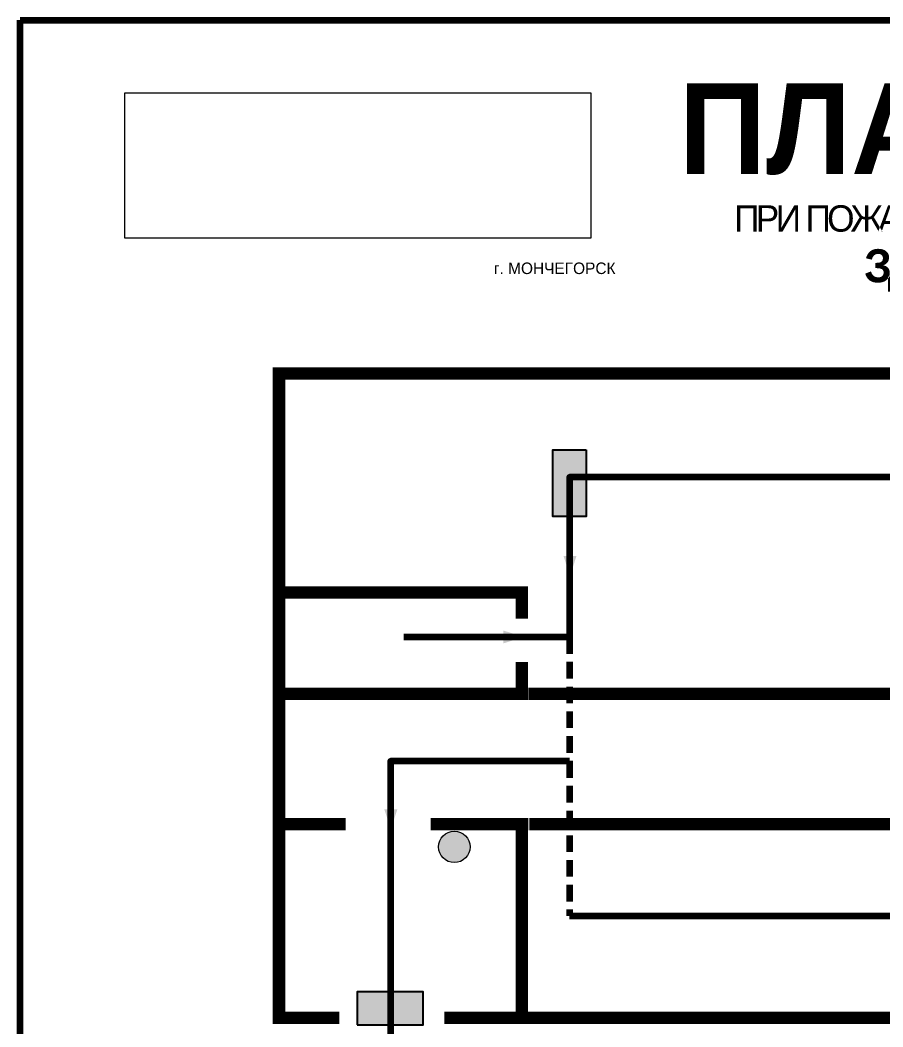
# Model space of a CAD drawing. Header units: millimetres. Extents: x 13810 to 67229, y 12374 to 21950.
# Drawn here: x 20359 to 20568.3, y 20024.4 to 20268.5 of the extents above; entities that cross this region are included whole.
import ezdxf

# ---------------------------------------------------------------- set-up
doc = ezdxf.new("R2010")
doc.units = ezdxf.units.MM
doc.linetypes.add('{ Wide Dash }', pattern=[12, 4, -2, 4, -2])
doc.layers.add('План_Штампы', color=7, linetype='Continuous')
doc.styles.add('обычный', font='arial.ttf')
picture_1 = doc.add_image_def('image1.jpg', size_in_pixel=(337, 105))

# ---------------------------------------------------------------- blocks, each defined once
blk = doc.blocks.new('A$C7B4425F7')
at = {"true_color": 0xffffff}
blk.add_hatch(color=7, dxfattribs=at).paths.add_polyline_path([(0, 0), (-16, 0), (-16, -8), (0, -8)])
h = blk.add_hatch(color=126)
h.paths.add_polyline_path([(-0.2, -0.2), (-15.8, -0.2), (-15.8, -7.8), (-0.2, -7.8)])
h.paths.add_polyline_path([(-11.76, -2.03), (-11.76, -3.66), (-11.17, -3.66, -0.568275), (-11.17, -6.18), (-12.58, -6.18), (-12.58, -2.03)], flags=16)
h.paths.add_polyline_path([(-13.33, -4.12, -0.495768), (-13.59, -6.18), (-15.03, -6.18), (-15.03, -2.03), (-13.59, -2.03, -0.487973)], flags=16)
h.paths.add_polyline_path([(-10.25, -2.03), (-9.48, -2.03), (-9.48, -6.18), (-10.25, -6.18)], flags=16)
h.paths.add_polyline_path([(-13.84, -3.69), (-14.24, -3.69), (-14.24, -3.03), (-13.9, -3.03, -0.692621)], flags=0)
h.paths.add_polyline_path([(-9.15, -2.03), (-8.4, -2.03), (-8.04, -3.07), (-7.68, -2.03), (-6.93, -2.03), (-7.64, -4.1), (-6.93, -6.18), (-7.68, -6.18), (-8.04, -5.14), (-8.4, -6.18), (-9.15, -6.18), (-8.44, -4.1)], flags=16)
h.paths.add_polyline_path([(-11.76, -4.46), (-11.42, -4.46, -0.692621), (-11.36, -5.12), (-11.76, -5.12)], flags=0)
h.paths.add_polyline_path([(-13.9, -5.2), (-14.24, -5.2), (-14.24, -4.55), (-13.84, -4.55, -0.708038)], flags=0)
edge = h.paths.add_edge_path(flags=16)
edge.add_ellipse((-5.51, -4.08), major_axis=(0, 2.05), ratio=0.586184, start_angle=0, end_angle=360)
edge = h.paths.add_edge_path(flags=0)
edge.add_ellipse((-5.51, -4.08), major_axis=(0, 1.14), ratio=0.454828, start_angle=0, end_angle=360)
h.paths.add_polyline_path([(-4.13, -4.96, 0.377264), (-3.48, -4.52, 0.0555), (-3.16, -2.03), (-1.66, -2.03), (-1.66, -4.96), (-0.96, -4.96), (-0.96, -7.01), (-1.75, -7.01), (-1.75, -6.18), (-3.3, -6.18), (-3.3, -7.02), (-4.13, -7.02)], flags=16)
h.paths.add_polyline_path([(-2.73, -2.91), (-2.28, -2.91), (-2.28, -4.96), (-3.05, -4.96, 0.079136)], flags=0)
at = {"color": 126}
blk.add_lwpolyline([(-16, -8), (0, -8), (0, 0), (-16, 0)], close=True, dxfattribs=at)
blk = doc.blocks.new('A$C32E8229D')
at = {"true_color": 0xffffff}
blk.add_hatch(color=7, dxfattribs=at).paths.add_polyline_path([(0, 0), (0, -8), (16, -8), (16, 0)])
h = blk.add_hatch(color=126)
h.paths.add_polyline_path([(0.2, -0.2), (15.8, -0.2), (15.8, -7.8), (0.2, -7.8)])
h.paths.add_polyline_path([(13.49, -2.05), (12.08, -2.05), (11.37, -2.63, 0.162397), (11.29, -2.84), (11.29, -3.63), (10.35, -3.63), (10.35, -4.05), (11.68, -4.05), (11.68, -3.48), (12.26, -4.28), (11.29, -5.1), (11.29, -6.78), (11.85, -6.78), (11.85, -5.44), (12.8, -4.64), (12.8, -5.94), (14.46, -5.94), (14.46, -5.39), (13.45, -5.39), (13.45, -3.97), (12.46, -2.59), (13.15, -2.59), (13.69, -3.34), (14.18, -3)], flags=16)
h.paths.add_polyline_path([(10.74, -1.82, 1), (11.8, -1.82, 1)], flags=16)
h.paths.add_polyline_path([(9.39, -3.59), (5.99, -3.59), (6.56, -3.03), (5.91, -3.03), (5.1, -3.83), (5.91, -4.64), (6.56, -4.64), (5.99, -4.09), (9.39, -4.09)], flags=16)
h.paths.add_polyline_path([(4.29, -1.08), (1.72, -1.08), (1.72, -6.6), (4.29, -6.6)], flags=16)
at = {"color": 126}
blk.add_lwpolyline([(16, -8), (0, -8), (0, 0), (16, 0)], close=True, dxfattribs=at)
blk = doc.blocks.new('A$C7B8C2D5B')
at = {"lineweight": 0}
h = blk.add_hatch(color=5, dxfattribs=at)
h.dxf.hatch_style = 1
h.paths.add_polyline_path([(1.4, -3.02, 1), (-2.11, -3.02, 1)])
at = {"color": 5, "lineweight": 0}
blk.add_circle((-0.36, -3.02), 1.75, dxfattribs=at)

msp = doc.modelspace()

# ---------------------------------------------------------------- linework, layer by layer
at = {"color": 2, "lineweight": 100}
msp.add_lwpolyline([(20359.05, 20268.54), (20959.05, 20268.54), (20959.05, 19873.54), (20359.05, 19873.54)], close=True, dxfattribs=at)
at = {"lineweight": 100, "const_width": 3}
for points in [[(20481.76, 20105.18), (20421.85, 20105.18), (20421.85, 20182.85), (20910.51, 20182.85), (20910.51, 20105.18), (20910.29, 20105.18)], [(20480.77, 20123.37), (20480.77, 20129.72), (20421.85, 20129.72)], [(20480.77, 20105.18), (20480.77, 20112.9)], [(20438.05, 20073.53), (20421.85, 20073.53), (20421.85, 20105.18), (20482.27, 20105.18)], [(20421.85, 20073.53), (20421.85, 20026.6), (20436.46, 20026.6)], [(20482.36, 20073.53), (20458.66, 20073.53)], [(20852.23, 20072.05), (20852.23, 20026.6), (20480.77, 20026.6), (20480.77, 20073.53), (20482.26, 20073.53)], [(20461.98, 20026.6), (20480.77, 20026.6)]]:
    msp.add_lwpolyline(points, dxfattribs=at)
at = {"color": 126, "lineweight": 100, "true_color": 0x008754}
for points in [[(20586.47, 20157.7), (20492.32, 20157.7), (20492.32, 20118.89), (20452.1, 20118.89)], [(20492.32, 20088.82), (20448.92, 20088.82), (20448.92, 20004.99)], [(20492.32, 20051.36), (20839.36, 20051.36)]]:
    msp.add_lwpolyline(points, dxfattribs=at)
at = {"color": 126, "linetype": '{ Wide Dash }', "lineweight": 100, "true_color": 0x008754}
for points in [[(20492.32, 20118.89), (20492.32, 20088.82)], [(20492.32, 20088.82), (20492.32, 20051.36)]]:
    msp.add_lwpolyline(points, dxfattribs=at)
at = {"linetype": '{ Wide Dash }', "lineweight": 100, "const_width": 3}
for points in [[(20482.34, 20105.18), (20908.11, 20105.18)], [(20482.6, 20073.53), (20850.72, 20073.53)], [(20850.55, 20073.53), (20482.83, 20073.53)]]:
    msp.add_lwpolyline(points, dxfattribs=at)
at = {"layer": 'План_Штампы', "color": 126, "true_color": 0x008754}
for points in [[(20490.86, 20138.59), (20494.02, 20138.59), (20492.46, 20133.73)], [(20476.24, 20117.37), (20476.24, 20120.53), (20481.1, 20118.97)], [(20447.39, 20077.13), (20450.55, 20077.13), (20448.99, 20072.27)]]:
    msp.add_solid(points, dxfattribs=at)

# ---------------------------------------------------------------- block references
at = {"xscale": 2.177419353276491, "yscale": 2.177419353276491, "zscale": 2.177419353276491}
msp.add_blockref('A$C7B8C2D5B', (20465.17, 20074.62), dxfattribs=at)
at = {"layer": 'План_Штампы', "color": 126, "true_color": 0x008754, "xscale": 1.012510887696, "yscale": 1.012510887696, "zscale": 1.012510887696, "rotation": 89.99786532371444}
msp.add_blockref('A$C32E8229D', (20488.29, 20148.16), dxfattribs=at)
at = {"layer": 'План_Штампы'}
msp.add_blockref('A$C7B4425F7', (20456.79, 20032.91), dxfattribs=at)

# ---------------------------------------------------------------- texts
at = {"lineweight": 0, "style": 'обычный'}
for s, insert, char_height, width, attachment_point in [('{\\fProxima Nova Rg|b1|i0|c204|p2;ПЛАН ЭВАКУАЦИИ}', (20518.87, 20253.23), 22, 493.8901, 1), ('\\pi-8.4,l8.4,t8.4;{\\fProxima Nova Rg|b0|i0|c204|p2;г. МОНЧЕГОРСК\\H1.1997x; }', (20488.74, 20208.34), 2.8, 126.6484, 5)]:
    msp.add_mtext(s, dxfattribs=dict(at, insert=insert, char_height=char_height, width=width, attachment_point=attachment_point))
at = {"color": 0, "lineweight": 0, "insert": (20669.73, 20223.82), "char_height": 8, "width": 449.2158, "attachment_point": 5, "style": 'обычный'}
msp.add_mtext('{\\fArial Black|b1|i0|c204|p34;\\H2x;\\T0.85;  \\fArial Narrow|b0|i0|c204|p34;\\H0.8x;\\W0.9;\\P\\fProxima Nova Rg|b0|i0|c204|p2;\\H0.5x;\\W1;\\C256;ПРИ ПОЖАРЕ  ИЛИ ДРУГИХ ЧРЕЗВЫЧАЙНЫХ СИТУАЦИЯХ  ИЗ ПОМЕЩЕНИЙ \\fProxima Nova Rg|b1|i0|c204|p2;\\H1.25x;\\PЗДАНИЯ УПРАВЛЕНИЯ   КОРПУС №1   ЧЕРДАК}', dxfattribs=at)

# ---------------------------------------------------------------- pictures from other files: only their frames are drawn
at = {"color": 7, "lineweight": 0, "true_color": 0xf5f5ff}
image = msp.add_image(picture_1, insert=(20384.41, 20215.65), size_in_units=(113.11, 35.24), dxfattribs=at)
image.dxf.flags = 7

doc.saveas('drawing.dxf')
